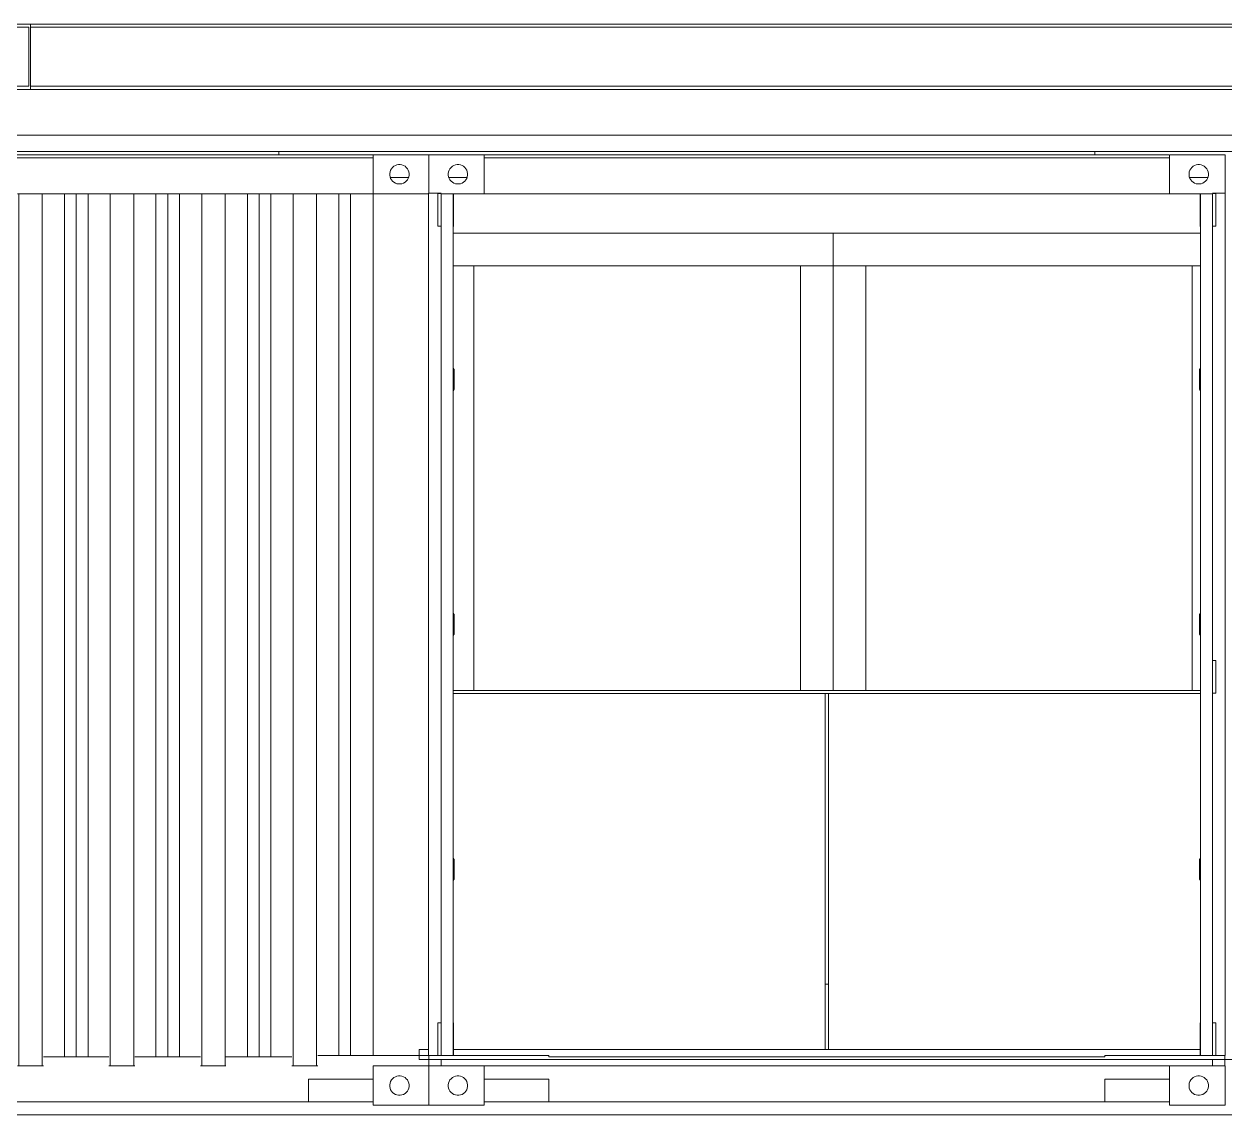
# Model space of a CAD drawing. Header units: metres. Extents: x -3 to 469, y -13 to 19.
# Drawn here: x 261.408 to 265.085, y -0.18 to 3.16 of the extents above; entities that cross this region are included whole.
import ezdxf

# ---------------------------------------------------------------- set-up
doc = ezdxf.new("R2010")
doc.units = ezdxf.units.M
doc.layers.add('0-1', color=7, linetype='Continuous', lineweight=5)
for name, color, linetype, lineweight, true_color in [('A-FLOR-2', 7, 'Continuous', 9, 0xaaaaaa), ('A-GENM-1', 7, 'Continuous', 9, 0xaaaaaa), ('A-WALL-1', 7, 'Continuous', 9, 0xaaaaaa), ('Guarda-corpos-3', 7, 'Continuous', 9, 0xaaaaaa), ('S-STRS-1', 7, 'Continuous', 9, 0xaaaaaa)]:
    doc.layers.add(name, color=color, linetype=linetype, lineweight=lineweight, true_color=true_color)

# ---------------------------------------------------------------- blocks, each defined once
blk = doc.blocks.new('Viga-007 15243 - Viga-007 15243-295392-FACHADA 03')
at = {"layer": 'A-GENM-1'}
for p, q in [((-24.8613, -0.14), (-25.0593, -0.14)), ((-24.3233, -0.14), (-24.5213, -0.14)), ((-22.4255, -0.14), (-22.6214, -0.14)), ((-8.6356, -0.18), (-33.3303, -0.18))]:
    blk.add_line(p, q, dxfattribs=at)
blk = doc.blocks.new('PL 15476 - PL 15476-295828-FACHADA 03')
at = {"layer": 'A-GENM-1'}
for p, q in [((-22.2724, 2.642), (-22.2913, 2.642)), ((-22.2533, 2.642), (-22.2724, 2.642)), ((-22.2533, 0.002), (-22.2533, 2.642)), ((-22.2814, 0.002), (-22.2724, 0.002)), ((-22.2724, 0.002), (-22.2533, 0.002))]:
    blk.add_line(p, q, dxfattribs=at)
blk = doc.blocks.new('PL 15603 - PL 15603-295978-FACHADA 03')
at = {"layer": 'A-GENM-1'}
for p, q in [((-24.6914, 2.642), (-24.6914, 0.002)), ((-24.6723, 2.642), (-24.6914, 2.642)), ((-24.6534, 2.642), (-24.6723, 2.642)), ((-24.6914, 0.002), (-24.6723, 0.002)), ((-24.6723, 0.002), (-24.6633, 0.002))]:
    blk.add_line(p, q, dxfattribs=at)
blk = doc.blocks.new('Viga-002 15614 - Viga-002 15614-296016-FACHADA 03')
at = {"layer": 'A-GENM-1'}
for p, q in [((-24.6534, 2.641), (-24.6634, 2.641)), ((-24.6634, 2.641), (-24.6634, 2.541)), ((-24.6634, 2.541), (-24.6534, 2.541))]:
    blk.add_line(p, q, dxfattribs=at)
blk = doc.blocks.new('AL 23027 - AL 23027-299490-FACHADA 03')
at = {"layer": 'A-WALL-1'}
blk.add_line((-24.6163, 2.52), (-22.3284, 2.52), dxfattribs=at)
blk = doc.blocks.new('_23206 -  23206-299690-FACHADA 03')
at = {"layer": 'A-GENM-1'}
for p, q in [((-23.4534, 2.52), (-24.6163, 2.52)), ((-24.6163, 2.52), (-23.4534, 2.52)), ((-23.4534, 2.52), (-23.4534, 2.42)), ((-23.4534, 2.42), (-23.4534, 2.52)), ((-24.5534, 2.42), (-24.6163, 2.42)), ((-24.6163, 2.42), (-24.5534, 2.42)), ((-24.6163, 2.42), (-24.5534, 2.42)), ((-24.5534, 2.42), (-24.6163, 2.42)), ((-24.5534, 1.12), (-24.5534, 2.42)), ((-24.5534, 2.42), (-24.5534, 1.12)), ((-24.5534, 2.42), (-23.5534, 2.42)), ((-23.5534, 2.42), (-24.5534, 2.42)), ((-23.4534, 2.42), (-23.5534, 2.42)), ((-23.5534, 2.42), (-23.5534, 1.12)), ((-23.5534, 1.12), (-23.5534, 2.42)), ((-23.5534, 2.42), (-23.4534, 2.42)), ((-23.5534, 2.42), (-23.4534, 2.42)), ((-23.4534, 2.42), (-23.5534, 2.42)), ((-23.4534, 1.12), (-23.4534, 2.42)), ((-23.4534, 2.42), (-23.4534, 1.12)), ((-23.3534, 2.42), (-23.4534, 2.42)), ((-23.4534, 2.42), (-23.3534, 2.42)), ((-23.3534, 2.42), (-23.4534, 2.42)), ((-23.4534, 2.42), (-23.3534, 2.42)), ((-23.3534, 2.42), (-23.3534, 1.12)), ((-23.3534, 1.12), (-23.3534, 2.42)), ((-23.3534, 2.42), (-22.3534, 2.42)), ((-22.3534, 2.42), (-23.3534, 2.42)), ((-22.3534, 2.42), (-22.3284, 2.42)), ((-22.3284, 2.42), (-22.3534, 2.42)), ((-22.3534, 2.42), (-22.3534, 1.12)), ((-22.3534, 1.12), (-22.3534, 2.42)), ((-22.3534, 2.42), (-22.3284, 2.42)), ((-22.3284, 2.42), (-22.3534, 2.42)), ((-23.4674, 0.22), (-23.4774, 0.22)), ((-23.4774, 0.22), (-23.4674, 0.22)), ((-23.4674, 0.22), (-23.4774, 0.22)), ((-23.4774, 0.22), (-23.4674, 0.22))]:
    blk.add_line(p, q, dxfattribs=at)
blk = doc.blocks.new('_23206 -  23206-299694-FACHADA 03')
blk.add_blockref('_23206 -  23206-299690-FACHADA 03', (0, 0))
blk = doc.blocks.new('CONTAINER 23860 - CONTAINER-300191-FACHADA 03')
at = {"layer": 'S-STRS-1'}
for p, q in [((-22.4233, -0.15), (-22.4233, -0.03)), ((-22.4233, -0.03), (-22.4233, -0.15)), ((-22.2533, -0.03), (-22.4233, -0.03)), ((-22.4233, -0.03), (-22.2533, -0.03)), ((-22.2533, -0.15), (-22.2533, -0.03)), ((-22.2533, -0.03), (-22.2533, -0.15)), ((-22.3608, -0.0774), (-22.3582, -0.0729)), ((-22.3582, -0.0729), (-22.3608, -0.0774)), ((-22.3582, -0.0729), (-22.3549, -0.0689)), ((-22.3549, -0.0689), (-22.3582, -0.0729)), ((-22.3549, -0.0689), (-22.3509, -0.0656)), ((-22.3509, -0.0656), (-22.3549, -0.0689)), ((-22.3509, -0.0656), (-22.3464, -0.063)), ((-22.3464, -0.063), (-22.3509, -0.0656)), ((-22.3464, -0.063), (-22.3415, -0.0612)), ((-22.3415, -0.0612), (-22.3464, -0.063)), ((-22.3415, -0.0612), (-22.3364, -0.0603)), ((-22.3364, -0.0603), (-22.3415, -0.0612)), ((-22.3364, -0.0603), (-22.3312, -0.0603)), ((-22.3312, -0.0603), (-22.3364, -0.0603)), ((-22.3312, -0.0603), (-22.3261, -0.0612)), ((-22.3261, -0.0612), (-22.3312, -0.0603)), ((-22.3261, -0.0612), (-22.3212, -0.063)), ((-22.3212, -0.063), (-22.3261, -0.0612)), ((-22.3212, -0.063), (-22.3167, -0.0656)), ((-22.3167, -0.0656), (-22.3212, -0.063)), ((-22.3167, -0.0656), (-22.3128, -0.0689)), ((-22.3128, -0.0689), (-22.3167, -0.0656)), ((-22.3128, -0.0689), (-22.3094, -0.0729)), ((-22.3094, -0.0729), (-22.3128, -0.0689)), ((-22.3094, -0.0729), (-22.3068, -0.0774)), ((-22.3094, -0.0729), (-22.3068, -0.0774)), ((-22.3635, -0.0874), (-22.3626, -0.0823)), ((-22.3626, -0.0823), (-22.3635, -0.0874)), ((-22.3635, -0.09), (-22.3635, -0.0874)), ((-22.3635, -0.0874), (-22.3635, -0.09)), ((-22.3635, -0.09), (-22.3635, -0.0926)), ((-22.3635, -0.0926), (-22.3635, -0.09)), ((-22.3626, -0.0977), (-22.3635, -0.0926)), ((-22.3626, -0.0977), (-22.3635, -0.0926)), ((-22.3626, -0.0823), (-22.3608, -0.0774)), ((-22.3608, -0.0774), (-22.3626, -0.0823)), ((-22.3626, -0.0977), (-22.3608, -0.1026)), ((-22.3608, -0.1026), (-22.3626, -0.0977)), ((-22.3582, -0.1071), (-22.3608, -0.1026)), ((-22.3608, -0.1026), (-22.3582, -0.1071)), ((-22.3549, -0.1111), (-22.3582, -0.1071)), ((-22.3582, -0.1071), (-22.3549, -0.1111)), ((-22.3094, -0.1071), (-22.3128, -0.1111)), ((-22.3128, -0.1111), (-22.3094, -0.1071)), ((-22.3068, -0.1026), (-22.3094, -0.1071)), ((-22.3094, -0.1071), (-22.3068, -0.1026)), ((-22.3068, -0.0774), (-22.3051, -0.0823)), ((-22.3051, -0.0823), (-22.3068, -0.0774)), ((-22.3051, -0.0977), (-22.3068, -0.1026)), ((-22.3068, -0.1026), (-22.3051, -0.0977)), ((-22.3051, -0.0823), (-22.3042, -0.0874)), ((-22.3042, -0.0874), (-22.3051, -0.0823)), ((-22.3042, -0.0926), (-22.3051, -0.0977)), ((-22.3051, -0.0977), (-22.3042, -0.0926)), ((-22.3042, -0.0874), (-22.3042, -0.09)), ((-22.3042, -0.09), (-22.3042, -0.0874)), ((-22.3042, -0.09), (-22.3042, -0.0926)), ((-22.3042, -0.0926), (-22.3042, -0.09)), ((-22.3509, -0.1144), (-22.3549, -0.1111)), ((-22.3549, -0.1111), (-22.3509, -0.1144)), ((-22.3464, -0.117), (-22.3509, -0.1144)), ((-22.3509, -0.1144), (-22.3464, -0.117)), ((-22.3415, -0.1188), (-22.3464, -0.117)), ((-22.3464, -0.117), (-22.3415, -0.1188)), ((-22.3364, -0.1197), (-22.3415, -0.1188)), ((-22.3415, -0.1188), (-22.3364, -0.1197)), ((-22.3312, -0.1197), (-22.3364, -0.1197)), ((-22.3364, -0.1197), (-22.3312, -0.1197)), ((-22.3261, -0.1188), (-22.3312, -0.1197)), ((-22.3312, -0.1197), (-22.3261, -0.1188)), ((-22.3212, -0.117), (-22.3261, -0.1188)), ((-22.3261, -0.1188), (-22.3212, -0.117)), ((-22.3167, -0.1144), (-22.3212, -0.117)), ((-22.3212, -0.117), (-22.3167, -0.1144)), ((-22.3128, -0.1111), (-22.3167, -0.1144)), ((-22.3167, -0.1144), (-22.3128, -0.1111)), ((-22.4233, -0.15), (-22.2533, -0.15)), ((-22.2533, -0.15), (-22.4233, -0.15))]:
    blk.add_line(p, q, dxfattribs=at)
blk = doc.blocks.new('CONTAINER 23860 - CONTAINER 23860-300195-FACHADA 03')
blk.add_blockref('CONTAINER 23860 - CONTAINER-300191-FACHADA 03', (0, 0))
blk = doc.blocks.new('Viga-002 23967 - Viga-002 23967-300371-FACHADA 03')
at = {"layer": 'A-GENM-1'}
for p, q in [((-22.2814, 1.2115), (-22.2914, 1.2115)), ((-22.2914, 1.2115), (-22.2914, 1.1115)), ((-22.2814, 1.1115), (-22.2814, 1.2115)), ((-22.2914, 1.1115), (-22.2814, 1.1115))]:
    blk.add_line(p, q, dxfattribs=at)
blk = doc.blocks.new('CONTAINER 23983 - CONTAINER-300423-FACHADA 03')
at = {"layer": 'S-STRS-1'}
for p, q in [((-24.6913, -0.15), (-24.6913, -0.03)), ((-24.6913, -0.03), (-24.6913, -0.15)), ((-24.5213, -0.03), (-24.6913, -0.03)), ((-24.6913, -0.03), (-24.5213, -0.03)), ((-24.5213, -0.15), (-24.5213, -0.03)), ((-24.5213, -0.03), (-24.5213, -0.15)), ((-24.6288, -0.0774), (-24.6262, -0.0729)), ((-24.6262, -0.0729), (-24.6288, -0.0774)), ((-24.6262, -0.0729), (-24.6229, -0.0689)), ((-24.6229, -0.0689), (-24.6262, -0.0729)), ((-24.6229, -0.0689), (-24.6189, -0.0656)), ((-24.6189, -0.0656), (-24.6229, -0.0689)), ((-24.6189, -0.0656), (-24.6144, -0.063)), ((-24.6144, -0.063), (-24.6189, -0.0656)), ((-24.6144, -0.063), (-24.6095, -0.0612)), ((-24.6095, -0.0612), (-24.6144, -0.063)), ((-24.6095, -0.0612), (-24.6044, -0.0603)), ((-24.6044, -0.0603), (-24.6095, -0.0612)), ((-24.6044, -0.0603), (-24.5992, -0.0603)), ((-24.5992, -0.0603), (-24.6044, -0.0603)), ((-24.5992, -0.0603), (-24.5941, -0.0612)), ((-24.5941, -0.0612), (-24.5992, -0.0603)), ((-24.5941, -0.0612), (-24.5892, -0.063)), ((-24.5892, -0.063), (-24.5941, -0.0612)), ((-24.5892, -0.063), (-24.5847, -0.0656)), ((-24.5847, -0.0656), (-24.5892, -0.063)), ((-24.5847, -0.0656), (-24.5808, -0.0689)), ((-24.5808, -0.0689), (-24.5847, -0.0656)), ((-24.5808, -0.0689), (-24.5774, -0.0729)), ((-24.5774, -0.0729), (-24.5808, -0.0689)), ((-24.5774, -0.0729), (-24.5748, -0.0774)), ((-24.5774, -0.0729), (-24.5748, -0.0774)), ((-24.6315, -0.0874), (-24.6306, -0.0823)), ((-24.6306, -0.0823), (-24.6315, -0.0874)), ((-24.6315, -0.09), (-24.6315, -0.0874)), ((-24.6315, -0.0874), (-24.6315, -0.09)), ((-24.6315, -0.09), (-24.6315, -0.0926)), ((-24.6315, -0.0926), (-24.6315, -0.09)), ((-24.6306, -0.0977), (-24.6315, -0.0926)), ((-24.6306, -0.0977), (-24.6315, -0.0926)), ((-24.6306, -0.0823), (-24.6288, -0.0774)), ((-24.6288, -0.0774), (-24.6306, -0.0823)), ((-24.6306, -0.0977), (-24.6288, -0.1026)), ((-24.6288, -0.1026), (-24.6306, -0.0977)), ((-24.6262, -0.1071), (-24.6288, -0.1026)), ((-24.6288, -0.1026), (-24.6262, -0.1071)), ((-24.6229, -0.1111), (-24.6262, -0.1071)), ((-24.6262, -0.1071), (-24.6229, -0.1111)), ((-24.5774, -0.1071), (-24.5808, -0.1111)), ((-24.5808, -0.1111), (-24.5774, -0.1071)), ((-24.5748, -0.1026), (-24.5774, -0.1071)), ((-24.5774, -0.1071), (-24.5748, -0.1026)), ((-24.5748, -0.0774), (-24.5731, -0.0823)), ((-24.5731, -0.0823), (-24.5748, -0.0774)), ((-24.5731, -0.0977), (-24.5748, -0.1026)), ((-24.5748, -0.1026), (-24.5731, -0.0977)), ((-24.5731, -0.0823), (-24.5722, -0.0874)), ((-24.5722, -0.0874), (-24.5731, -0.0823)), ((-24.5722, -0.0926), (-24.5731, -0.0977)), ((-24.5731, -0.0977), (-24.5722, -0.0926)), ((-24.5722, -0.0874), (-24.5722, -0.09)), ((-24.5722, -0.09), (-24.5722, -0.0874)), ((-24.5722, -0.09), (-24.5722, -0.0926)), ((-24.5722, -0.0926), (-24.5722, -0.09)), ((-24.6189, -0.1144), (-24.6229, -0.1111)), ((-24.6229, -0.1111), (-24.6189, -0.1144)), ((-24.6144, -0.117), (-24.6189, -0.1144)), ((-24.6189, -0.1144), (-24.6144, -0.117)), ((-24.6095, -0.1188), (-24.6144, -0.117)), ((-24.6144, -0.117), (-24.6095, -0.1188)), ((-24.6044, -0.1197), (-24.6095, -0.1188)), ((-24.6095, -0.1188), (-24.6044, -0.1197)), ((-24.5992, -0.1197), (-24.6044, -0.1197)), ((-24.6044, -0.1197), (-24.5992, -0.1197)), ((-24.5941, -0.1188), (-24.5992, -0.1197)), ((-24.5992, -0.1197), (-24.5941, -0.1188)), ((-24.5892, -0.117), (-24.5941, -0.1188)), ((-24.5941, -0.1188), (-24.5892, -0.117)), ((-24.5847, -0.1144), (-24.5892, -0.117)), ((-24.5892, -0.117), (-24.5847, -0.1144)), ((-24.5808, -0.1111), (-24.5847, -0.1144)), ((-24.5847, -0.1144), (-24.5808, -0.1111)), ((-24.6913, -0.15), (-24.5213, -0.15)), ((-24.5213, -0.15), (-24.6913, -0.15))]:
    blk.add_line(p, q, dxfattribs=at)
blk = doc.blocks.new('CONTAINER 23983 - CONTAINER 23983-300427-FACHADA 03')
blk.add_blockref('CONTAINER 23983 - CONTAINER-300423-FACHADA 03', (0, 0))
blk = doc.blocks.new('Viga-002 25393 - Viga-002 25393-303413-FACHADA 03')
at = {"layer": 'A-GENM-1'}
for p, q in [((-22.2813, 2.641), (-22.2913, 2.641)), ((-22.2813, 2.541), (-22.2813, 2.641)), ((-22.2913, 2.541), (-22.2813, 2.541))]:
    blk.add_line(p, q, dxfattribs=at)
blk = doc.blocks.new('Viga-002 25917 - Viga-002 25917-304031-FACHADA 03')
at = {"layer": 'A-GENM-1'}
for p, q in [((-24.6534, 0.102), (-24.6634, 0.102)), ((-24.6634, 0.102), (-24.6634, 0.002)), ((-24.6634, 0.002), (-24.6534, 0.002))]:
    blk.add_line(p, q, dxfattribs=at)
blk = doc.blocks.new('Viga-007 27697 - Viga-007 27697-306217-FACHADA 03')
at = {"layer": 'A-GENM-1'}
for p, q in [((-24.6133, 2.102), (-24.6163, 2.1065)), ((-24.6133, 2.042), (-24.6133, 2.102)), ((-24.6163, 2.0375), (-24.6133, 2.042)), ((-24.6133, 1.352), (-24.6163, 1.3565)), ((-24.6133, 1.292), (-24.6133, 1.352)), ((-24.6163, 1.2875), (-24.6133, 1.292)), ((-24.6133, 0.602), (-24.6163, 0.6065)), ((-24.6133, 0.542), (-24.6133, 0.602)), ((-24.6163, 0.5375), (-24.6133, 0.542))]:
    blk.add_line(p, q, dxfattribs=at)
blk = doc.blocks.new('Viga-007 28494 - Viga-007 28494-306633-FACHADA 03')
at = {"layer": 'A-GENM-1'}
for p, q in [((-22.3284, 2.1065), (-22.3314, 2.102)), ((-22.3314, 2.102), (-22.3314, 2.042)), ((-22.3314, 2.042), (-22.3284, 2.0375)), ((-22.3284, 1.3565), (-22.3314, 1.352)), ((-22.3314, 1.352), (-22.3314, 1.292)), ((-22.3314, 1.292), (-22.3284, 1.2875)), ((-22.3284, 0.6065), (-22.3314, 0.602)), ((-22.3314, 0.602), (-22.3314, 0.542)), ((-22.3314, 0.542), (-22.3284, 0.5375))]:
    blk.add_line(p, q, dxfattribs=at)
blk = doc.blocks.new('Viga-002 28506 - Viga-002 28506-306671-FACHADA 03')
at = {"layer": 'A-GENM-1'}
for p, q in [((-22.2813, 0.102), (-22.2913, 0.102)), ((-22.2813, 0.002), (-22.2813, 0.102)), ((-22.2913, 0.002), (-22.2813, 0.002))]:
    blk.add_line(p, q, dxfattribs=at)
blk = doc.blocks.new('CONTAINER 29028 - CONTAINER-307693-FACHADA 03')
at = {"layer": 'S-STRS-1'}
for p, q in [((-24.8613, -0.03), (-24.6913, -0.03)), ((-24.6913, -0.03), (-24.8613, -0.03)), ((-24.8613, -0.03), (-24.8613, -0.15)), ((-24.8613, -0.15), (-24.8613, -0.03)), ((-24.6913, -0.03), (-24.6913, -0.15)), ((-24.6913, -0.15), (-24.6913, -0.03)), ((-24.8078, -0.0774), (-24.8052, -0.0729)), ((-24.8052, -0.0729), (-24.8078, -0.0774)), ((-24.8052, -0.0729), (-24.8019, -0.0689)), ((-24.8019, -0.0689), (-24.8052, -0.0729)), ((-24.8019, -0.0689), (-24.7979, -0.0656)), ((-24.8019, -0.0689), (-24.7979, -0.0656)), ((-24.7979, -0.0656), (-24.7934, -0.063)), ((-24.7934, -0.063), (-24.7979, -0.0656)), ((-24.7934, -0.063), (-24.7885, -0.0612)), ((-24.7885, -0.0612), (-24.7934, -0.063)), ((-24.7885, -0.0612), (-24.7834, -0.0603)), ((-24.7834, -0.0603), (-24.7885, -0.0612)), ((-24.7834, -0.0603), (-24.7782, -0.0603)), ((-24.7782, -0.0603), (-24.7834, -0.0603)), ((-24.7782, -0.0603), (-24.7731, -0.0612)), ((-24.7731, -0.0612), (-24.7782, -0.0603)), ((-24.7731, -0.0612), (-24.7682, -0.063)), ((-24.7682, -0.063), (-24.7731, -0.0612)), ((-24.7682, -0.063), (-24.7637, -0.0656)), ((-24.7637, -0.0656), (-24.7682, -0.063)), ((-24.7637, -0.0656), (-24.7598, -0.0689)), ((-24.7598, -0.0689), (-24.7637, -0.0656)), ((-24.7598, -0.0689), (-24.7564, -0.0729)), ((-24.7564, -0.0729), (-24.7598, -0.0689)), ((-24.7564, -0.0729), (-24.7538, -0.0774)), ((-24.7538, -0.0774), (-24.7564, -0.0729)), ((-24.8105, -0.0874), (-24.8096, -0.0823)), ((-24.8096, -0.0823), (-24.8105, -0.0874)), ((-24.8105, -0.09), (-24.8105, -0.0874)), ((-24.8105, -0.0874), (-24.8105, -0.09)), ((-24.8105, -0.0926), (-24.8105, -0.09)), ((-24.8105, -0.09), (-24.8105, -0.0926)), ((-24.8096, -0.0977), (-24.8105, -0.0926)), ((-24.8105, -0.0926), (-24.8096, -0.0977)), ((-24.8096, -0.0823), (-24.8078, -0.0774)), ((-24.8078, -0.0774), (-24.8096, -0.0823)), ((-24.8078, -0.1026), (-24.8096, -0.0977)), ((-24.8078, -0.1026), (-24.8096, -0.0977)), ((-24.8052, -0.1071), (-24.8078, -0.1026)), ((-24.8052, -0.1071), (-24.8078, -0.1026)), ((-24.8019, -0.1111), (-24.8052, -0.1071)), ((-24.8019, -0.1111), (-24.8052, -0.1071)), ((-24.7564, -0.1071), (-24.7598, -0.1111)), ((-24.7598, -0.1111), (-24.7564, -0.1071)), ((-24.7538, -0.1026), (-24.7564, -0.1071)), ((-24.7564, -0.1071), (-24.7538, -0.1026)), ((-24.7538, -0.0774), (-24.7521, -0.0823)), ((-24.7521, -0.0823), (-24.7538, -0.0774)), ((-24.7521, -0.0977), (-24.7538, -0.1026)), ((-24.7538, -0.1026), (-24.7521, -0.0977)), ((-24.7521, -0.0823), (-24.7512, -0.0874)), ((-24.7512, -0.0874), (-24.7521, -0.0823)), ((-24.7512, -0.0926), (-24.7521, -0.0977)), ((-24.7521, -0.0977), (-24.7512, -0.0926)), ((-24.7512, -0.0874), (-24.7512, -0.09)), ((-24.7512, -0.09), (-24.7512, -0.0874)), ((-24.7512, -0.09), (-24.7512, -0.0926)), ((-24.7512, -0.0926), (-24.7512, -0.09)), ((-24.7979, -0.1144), (-24.8019, -0.1111)), ((-24.7979, -0.1144), (-24.8019, -0.1111)), ((-24.7934, -0.117), (-24.7979, -0.1144)), ((-24.7934, -0.117), (-24.7979, -0.1144)), ((-24.7885, -0.1188), (-24.7934, -0.117)), ((-24.7885, -0.1188), (-24.7934, -0.117)), ((-24.7834, -0.1197), (-24.7885, -0.1188)), ((-24.7834, -0.1197), (-24.7885, -0.1188)), ((-24.7782, -0.1197), (-24.7834, -0.1197)), ((-24.7834, -0.1197), (-24.7782, -0.1197)), ((-24.7731, -0.1188), (-24.7782, -0.1197)), ((-24.7782, -0.1197), (-24.7731, -0.1188)), ((-24.7682, -0.117), (-24.7731, -0.1188)), ((-24.7731, -0.1188), (-24.7682, -0.117)), ((-24.7637, -0.1144), (-24.7682, -0.117)), ((-24.7682, -0.117), (-24.7637, -0.1144)), ((-24.7598, -0.1111), (-24.7637, -0.1144)), ((-24.7637, -0.1144), (-24.7598, -0.1111)), ((-24.8613, -0.15), (-24.6913, -0.15)), ((-24.6913, -0.15), (-24.8613, -0.15))]:
    blk.add_line(p, q, dxfattribs=at)
blk = doc.blocks.new('CONTAINER 29028 - CONTAINER 29028-307697-FACHADA 03')
blk.add_blockref('CONTAINER 29028 - CONTAINER-307693-FACHADA 03', (0, 0))
blk = doc.blocks.new('Guarda-Corpo - 004 215416 - Guarda-Corpo - 004 215416-312517-FACHADA 03')
at = {"layer": 'Guarda-corpos-3'}
for p, q in [((-24.6163, 1.12), (-22.3284, 1.12)), ((-24.6163, 1.11), (-23.4774, 1.11)), ((-22.3284, 1.11), (-24.6163, 1.11)), ((-23.4774, 0.02), (-23.4774, 1.11)), ((-23.4674, 1.11), (-22.3284, 1.11)), ((-23.4674, 0.02), (-23.4674, 1.11))]:
    blk.add_line(p, q, dxfattribs=at)
blk = doc.blocks.new('PL 215524 - PL 215524-312907-FACHADA 03')
at = {"layer": 'A-GENM-1'}
for p, q in [((-26.8903, 0.0022), (-26.8903, 2.64)), ((-26.8903, 2.64), (-26.8903, 0.0022)), ((-26.8543, 0.0023), (-26.8543, 2.64)), ((-26.7901, 2.64), (-26.7863, 2.64)), ((-26.7863, 2.64), (-26.7143, 2.64)), ((-26.7863, -0.03), (-26.7863, 2.64)), ((-26.7143, 2.64), (-26.7105, 2.64)), ((-26.7143, -0.03), (-26.7143, 2.64)), ((-26.6463, -0.0015), (-26.6463, 2.64)), ((-26.6103, -0.0015), (-26.6103, 2.64)), ((-26.6103, -0.0015), (-26.6103, 2.64)), ((-26.5743, 2.64), (-26.5743, -0.0015)), ((-26.5101, 2.64), (-26.5063, 2.64)), ((-26.5063, 2.64), (-26.4343, 2.64)), ((-26.5063, -0.03), (-26.5063, 2.64)), ((-26.4343, 2.64), (-26.4305, 2.64)), ((-26.4343, -0.03), (-26.4343, 2.64)), ((-26.3663, -0.0015), (-26.3663, 2.64)), ((-26.3303, -0.0015), (-26.3303, 2.64)), ((-26.3303, -0.0015), (-26.3303, 2.64)), ((-26.2943, 2.64), (-26.2943, -0.0015)), ((-26.2301, 2.64), (-26.2263, 2.64)), ((-26.2263, 2.64), (-26.1543, 2.64)), ((-26.2263, -0.03), (-26.2263, 2.64)), ((-26.1543, 2.64), (-26.1505, 2.64)), ((-26.1543, -0.03), (-26.1543, 2.64)), ((-26.0863, -0.0015), (-26.0863, 2.64)), ((-26.0503, -0.0015), (-26.0503, 2.64)), ((-26.0503, -0.0015), (-26.0503, 2.64)), ((-26.0143, 2.64), (-26.0143, -0.0015)), ((-25.9501, 2.64), (-25.9463, 2.64)), ((-25.9463, 2.64), (-25.8743, 2.64)), ((-25.9463, -0.03), (-25.9463, 2.64)), ((-25.8743, 2.64), (-25.8705, 2.64)), ((-25.8743, -0.03), (-25.8743, 2.64)), ((-25.8063, -0.0015), (-25.8063, 2.64)), ((-25.7703, -0.0015), (-25.7703, 2.64)), ((-25.7703, -0.0015), (-25.7703, 2.64)), ((-25.7343, 2.64), (-25.7343, -0.0015)), ((-25.6701, 2.64), (-25.6663, 2.64)), ((-25.6663, 2.64), (-25.5943, 2.64)), ((-25.6663, -0.03), (-25.6663, 2.64)), ((-25.5943, 2.64), (-25.5905, 2.64)), ((-25.5943, -0.03), (-25.5943, 2.64)), ((-25.5263, -0.0015), (-25.5263, 2.64)), ((-25.4903, -0.0015), (-25.4903, 2.64)), ((-25.4903, -0.0015), (-25.4903, 2.64)), ((-25.4543, 2.64), (-25.4543, -0.0015)), ((-25.3901, 2.64), (-25.3863, 2.64)), ((-25.3863, 2.64), (-25.3143, 2.64)), ((-25.3863, -0.03), (-25.3863, 2.64)), ((-25.3143, 2.64), (-25.3128, 2.64)), ((-25.3143, -0.03), (-25.3143, 2.64)), ((-25.2463, -0.0015), (-25.2463, 2.64)), ((-25.2103, -0.0015), (-25.2103, 2.64)), ((-25.2103, -0.0015), (-25.2103, 2.64)), ((-25.1743, -0.0015), (-25.1743, 2.64)), ((-25.1101, 2.64), (-25.1063, 2.64)), ((-25.1063, 2.64), (-25.0343, 2.64)), ((-25.1063, -0.03), (-25.1063, 2.64)), ((-25.0343, 2.64), (-25.0305, 2.64)), ((-25.0343, -0.03), (-25.0343, 2.64)), ((-24.9663, 0.0023), (-24.9663, 2.64)), ((-24.9303, 2.64), (-24.9303, 0.0022)), ((-24.9303, 0.0022), (-24.9303, 2.64)), ((-26.7863, -0.03), (-26.7901, -0.03)), ((-26.7143, -0.03), (-26.7863, -0.03)), ((-26.7105, -0.03), (-26.7143, -0.03)), ((-26.5063, -0.03), (-26.5101, -0.03)), ((-26.4343, -0.03), (-26.5063, -0.03)), ((-26.4305, -0.03), (-26.4343, -0.03)), ((-26.2263, -0.03), (-26.2301, -0.03)), ((-26.1543, -0.03), (-26.2263, -0.03)), ((-26.1505, -0.03), (-26.1543, -0.03)), ((-25.9463, -0.03), (-25.9501, -0.03)), ((-25.8743, -0.03), (-25.9463, -0.03)), ((-25.8705, -0.03), (-25.8743, -0.03)), ((-25.6663, -0.03), (-25.6701, -0.03)), ((-25.5943, -0.03), (-25.6663, -0.03)), ((-25.5905, -0.03), (-25.5943, -0.03)), ((-25.3863, -0.03), (-25.3901, -0.03)), ((-25.3143, -0.03), (-25.3863, -0.03)), ((-25.3128, -0.03), (-25.3143, -0.03)), ((-25.1063, -0.03), (-25.1101, -0.03)), ((-25.0343, -0.03), (-25.1063, -0.03)), ((-25.0305, -0.03), (-25.0343, -0.03))]:
    blk.add_line(p, q, dxfattribs=at)
blk = doc.blocks.new('Viga-003 30765 - Viga-003 30765-317129-FACHADA 03')
at = {"layer": 'A-GENM-1'}
blk.add_line((-22.4255, 2.76), (-24.5213, 2.76), dxfattribs=at)
blk = doc.blocks.new('Viga-009 31064 - Viga-009 31064-318084-FACHADA 03')
at = {"layer": 'A-GENM-1'}
for p, q in [((-25.9103, 3.15), (-25.9103, 3.16)), ((-25.9103, 3.16), (-11.2824, 3.16)), ((-25.9103, 2.97), (-25.9103, 3.15)), ((-25.9103, 3.15), (-11.2824, 3.15)), ((-25.9103, 2.96), (-25.9103, 2.97)), ((-25.9103, 2.97), (-11.2824, 2.97)), ((-25.9103, 2.96), (-11.2824, 2.96))]:
    blk.add_line(p, q, dxfattribs=at)
blk = doc.blocks.new('CONTAINER 31243 - CONTAINER-318530-FACHADA 03')
at = {"layer": 'S-STRS-1'}
for p, q in [((-24.6913, 2.642), (-24.6913, 2.76)), ((-24.6913, 2.76), (-24.6913, 2.642)), ((-24.5213, 2.76), (-24.6913, 2.76)), ((-24.6913, 2.76), (-24.5213, 2.76)), ((-24.5213, 2.64), (-24.5213, 2.76)), ((-24.5213, 2.76), (-24.5213, 2.64)), ((-24.6262, 2.7171), (-24.6229, 2.7211)), ((-24.6229, 2.7211), (-24.6262, 2.7171)), ((-24.6229, 2.7211), (-24.6189, 2.7244)), ((-24.6189, 2.7244), (-24.6229, 2.7211)), ((-24.6189, 2.7244), (-24.6144, 2.727)), ((-24.6144, 2.727), (-24.6189, 2.7244)), ((-24.6144, 2.727), (-24.6095, 2.7288)), ((-24.6095, 2.7288), (-24.6144, 2.727)), ((-24.6095, 2.7288), (-24.6044, 2.7297)), ((-24.6044, 2.7297), (-24.6095, 2.7288)), ((-24.6044, 2.7297), (-24.5992, 2.7297)), ((-24.5992, 2.7297), (-24.6044, 2.7297)), ((-24.5992, 2.7297), (-24.5941, 2.7288)), ((-24.5941, 2.7288), (-24.5992, 2.7297)), ((-24.5941, 2.7288), (-24.5892, 2.727)), ((-24.5892, 2.727), (-24.5941, 2.7288)), ((-24.5892, 2.727), (-24.5847, 2.7244)), ((-24.5847, 2.7244), (-24.5892, 2.727)), ((-24.5847, 2.7244), (-24.5807, 2.7211)), ((-24.5807, 2.7211), (-24.5847, 2.7244)), ((-24.5807, 2.7211), (-24.5774, 2.7171)), ((-24.5774, 2.7171), (-24.5807, 2.7211)), ((-24.6315, 2.7026), (-24.6306, 2.7077)), ((-24.6306, 2.7077), (-24.6315, 2.7026)), ((-24.6315, 2.7), (-24.6315, 2.7026)), ((-24.6315, 2.7026), (-24.6315, 2.7)), ((-24.6315, 2.7), (-24.6315, 2.6974)), ((-24.6315, 2.6974), (-24.6315, 2.7)), ((-24.6306, 2.6923), (-24.6315, 2.6974)), ((-24.6306, 2.6923), (-24.6315, 2.6974)), ((-24.6306, 2.7077), (-24.6288, 2.7126)), ((-24.6288, 2.7126), (-24.6306, 2.7077)), ((-24.6306, 2.6923), (-24.6288, 2.6874)), ((-24.6288, 2.6874), (-24.6306, 2.6923)), ((-24.6288, 2.7126), (-24.6262, 2.7171)), ((-24.6262, 2.7171), (-24.6288, 2.7126)), ((-24.6262, 2.6829), (-24.6288, 2.6874)), ((-24.6288, 2.6874), (-24.6262, 2.6829)), ((-24.5774, 2.7171), (-24.5748, 2.7126)), ((-24.5774, 2.7171), (-24.5748, 2.7126)), ((-24.5748, 2.6874), (-24.5774, 2.6829)), ((-24.5774, 2.6829), (-24.5748, 2.6874)), ((-24.5748, 2.7126), (-24.573, 2.7077)), ((-24.573, 2.7077), (-24.5748, 2.7126)), ((-24.573, 2.6923), (-24.5748, 2.6874)), ((-24.5748, 2.6874), (-24.573, 2.6923)), ((-24.573, 2.7077), (-24.5721, 2.7026)), ((-24.5721, 2.7026), (-24.573, 2.7077)), ((-24.5721, 2.6974), (-24.573, 2.6923)), ((-24.573, 2.6923), (-24.5721, 2.6974)), ((-24.5721, 2.7026), (-24.5721, 2.7)), ((-24.5721, 2.7), (-24.5721, 2.7026)), ((-24.5721, 2.7), (-24.5721, 2.6974)), ((-24.5721, 2.6974), (-24.5721, 2.7)), ((-24.6229, 2.6789), (-24.6262, 2.6829)), ((-24.6262, 2.6829), (-24.6229, 2.6789)), ((-24.6189, 2.6756), (-24.6229, 2.6789)), ((-24.6229, 2.6789), (-24.6189, 2.6756)), ((-24.6144, 2.673), (-24.6189, 2.6756)), ((-24.6189, 2.6756), (-24.6144, 2.673)), ((-24.6095, 2.6712), (-24.6144, 2.673)), ((-24.6144, 2.673), (-24.6095, 2.6712)), ((-24.6044, 2.6703), (-24.6095, 2.6712)), ((-24.6095, 2.6712), (-24.6044, 2.6703)), ((-24.5992, 2.6703), (-24.6044, 2.6703)), ((-24.6044, 2.6703), (-24.5992, 2.6703)), ((-24.5941, 2.6712), (-24.5992, 2.6703)), ((-24.5992, 2.6703), (-24.5941, 2.6712)), ((-24.5892, 2.673), (-24.5941, 2.6712)), ((-24.5941, 2.6712), (-24.5892, 2.673)), ((-24.5847, 2.6756), (-24.5892, 2.673)), ((-24.5892, 2.673), (-24.5847, 2.6756)), ((-24.5807, 2.6789), (-24.5847, 2.6756)), ((-24.5847, 2.6756), (-24.5807, 2.6789)), ((-24.5774, 2.6829), (-24.5807, 2.6789)), ((-24.5807, 2.6789), (-24.5774, 2.6829)), ((-24.6153, 2.64), (-24.5213, 2.64)), ((-24.5213, 2.64), (-24.6153, 2.64))]:
    blk.add_line(p, q, dxfattribs=at)
blk = doc.blocks.new('CONTAINER 31243 - CONTAINER 31243-318534-FACHADA 03')
blk.add_blockref('CONTAINER 31243 - CONTAINER-318530-FACHADA 03', (0, 0))
blk = doc.blocks.new('Viga-005 31251 - Viga-005 31251-318541-FACHADA 03')
at = {"layer": 'A-GENM-1'}
for p, q in [((-25.9103, 3.16), (-25.9703, 3.16)), ((-25.9703, 3.16), (-25.9703, 3.15)), ((-25.9703, 3.15), (-25.9153, 3.15)), ((-25.9153, 3.15), (-25.9153, 2.97)), ((-25.9153, 2.97), (-25.9703, 2.97)), ((-25.9703, 2.97), (-25.9703, 2.96)), ((-25.9703, 2.96), (-25.9103, 2.96))]:
    blk.add_line(p, q, dxfattribs=at)
blk = doc.blocks.new('CONTAINER 33207 - CONTAINER-321267-FACHADA 03')
at = {"layer": 'S-STRS-1'}
for p, q in [((-22.4233, 2.64), (-22.4233, 2.76)), ((-22.4233, 2.76), (-22.4233, 2.64)), ((-22.2533, 2.76), (-22.4233, 2.76)), ((-22.4233, 2.76), (-22.2533, 2.76)), ((-22.2533, 2.642), (-22.2533, 2.76)), ((-22.2533, 2.76), (-22.2533, 2.642)), ((-22.3582, 2.7171), (-22.3549, 2.7211)), ((-22.3549, 2.7211), (-22.3582, 2.7171)), ((-22.3549, 2.7211), (-22.3509, 2.7244)), ((-22.3509, 2.7244), (-22.3549, 2.7211)), ((-22.3509, 2.7244), (-22.3464, 2.727)), ((-22.3464, 2.727), (-22.3509, 2.7244)), ((-22.3464, 2.727), (-22.3415, 2.7288)), ((-22.3415, 2.7288), (-22.3464, 2.727)), ((-22.3415, 2.7288), (-22.3364, 2.7297)), ((-22.3364, 2.7297), (-22.3415, 2.7288)), ((-22.3364, 2.7297), (-22.3312, 2.7297)), ((-22.3312, 2.7297), (-22.3364, 2.7297)), ((-22.3312, 2.7297), (-22.3261, 2.7288)), ((-22.3261, 2.7288), (-22.3312, 2.7297)), ((-22.3261, 2.7288), (-22.3212, 2.727)), ((-22.3212, 2.727), (-22.3261, 2.7288)), ((-22.3212, 2.727), (-22.3167, 2.7244)), ((-22.3167, 2.7244), (-22.3212, 2.727)), ((-22.3167, 2.7244), (-22.3127, 2.7211)), ((-22.3127, 2.7211), (-22.3167, 2.7244)), ((-22.3127, 2.7211), (-22.3094, 2.7171)), ((-22.3094, 2.7171), (-22.3127, 2.7211)), ((-22.3635, 2.7026), (-22.3626, 2.7077)), ((-22.3626, 2.7077), (-22.3635, 2.7026)), ((-22.3635, 2.7), (-22.3635, 2.7026)), ((-22.3635, 2.7026), (-22.3635, 2.7)), ((-22.3635, 2.7), (-22.3635, 2.6974)), ((-22.3635, 2.6974), (-22.3635, 2.7)), ((-22.3626, 2.6923), (-22.3635, 2.6974)), ((-22.3626, 2.6923), (-22.3635, 2.6974)), ((-22.3626, 2.7077), (-22.3608, 2.7126)), ((-22.3608, 2.7126), (-22.3626, 2.7077)), ((-22.3626, 2.6923), (-22.3608, 2.6874)), ((-22.3608, 2.6874), (-22.3626, 2.6923)), ((-22.3608, 2.7126), (-22.3582, 2.7171)), ((-22.3582, 2.7171), (-22.3608, 2.7126)), ((-22.3582, 2.6829), (-22.3608, 2.6874)), ((-22.3608, 2.6874), (-22.3582, 2.6829)), ((-22.3094, 2.7171), (-22.3068, 2.7126)), ((-22.3094, 2.7171), (-22.3068, 2.7126)), ((-22.3068, 2.6874), (-22.3094, 2.6829)), ((-22.3094, 2.6829), (-22.3068, 2.6874)), ((-22.3068, 2.7126), (-22.305, 2.7077)), ((-22.305, 2.7077), (-22.3068, 2.7126)), ((-22.305, 2.6923), (-22.3068, 2.6874)), ((-22.3068, 2.6874), (-22.305, 2.6923)), ((-22.305, 2.7077), (-22.3041, 2.7026)), ((-22.3041, 2.7026), (-22.305, 2.7077)), ((-22.3041, 2.6974), (-22.305, 2.6923)), ((-22.305, 2.6923), (-22.3041, 2.6974)), ((-22.3041, 2.7026), (-22.3041, 2.7)), ((-22.3041, 2.7), (-22.3041, 2.7026)), ((-22.3041, 2.7), (-22.3041, 2.6974)), ((-22.3041, 2.6974), (-22.3041, 2.7)), ((-22.3549, 2.6789), (-22.3582, 2.6829)), ((-22.3582, 2.6829), (-22.3549, 2.6789)), ((-22.3509, 2.6756), (-22.3549, 2.6789)), ((-22.3549, 2.6789), (-22.3509, 2.6756)), ((-22.3464, 2.673), (-22.3509, 2.6756)), ((-22.3509, 2.6756), (-22.3464, 2.673)), ((-22.3415, 2.6712), (-22.3464, 2.673)), ((-22.3464, 2.673), (-22.3415, 2.6712)), ((-22.3364, 2.6703), (-22.3415, 2.6712)), ((-22.3415, 2.6712), (-22.3364, 2.6703)), ((-22.3312, 2.6703), (-22.3364, 2.6703)), ((-22.3364, 2.6703), (-22.3312, 2.6703)), ((-22.3261, 2.6712), (-22.3312, 2.6703)), ((-22.3312, 2.6703), (-22.3261, 2.6712)), ((-22.3212, 2.673), (-22.3261, 2.6712)), ((-22.3261, 2.6712), (-22.3212, 2.673)), ((-22.3167, 2.6756), (-22.3212, 2.673)), ((-22.3212, 2.673), (-22.3167, 2.6756)), ((-22.3127, 2.6789), (-22.3167, 2.6756)), ((-22.3167, 2.6756), (-22.3127, 2.6789)), ((-22.3094, 2.6829), (-22.3127, 2.6789)), ((-22.3127, 2.6789), (-22.3094, 2.6829)), ((-22.4233, 2.64), (-22.3294, 2.64)), ((-22.3294, 2.64), (-22.4233, 2.64))]:
    blk.add_line(p, q, dxfattribs=at)
blk = doc.blocks.new('CONTAINER 33207 - CONTAINER 33207-321271-FACHADA 03')
blk.add_blockref('CONTAINER 33207 - CONTAINER-321267-FACHADA 03', (0, 0))
blk = doc.blocks.new('CONTAINER 35271 - CONTAINER-328378-FACHADA 03')
at = {"layer": 'S-STRS-1'}
for p, q in [((-24.8613, 2.76), (-24.6913, 2.76)), ((-24.6913, 2.76), (-24.8613, 2.76)), ((-24.8613, 2.76), (-24.8613, 2.64)), ((-24.8613, 2.64), (-24.8613, 2.76)), ((-24.6913, 2.76), (-24.6913, 2.642)), ((-24.6913, 2.642), (-24.6913, 2.76)), ((-24.8052, 2.7171), (-24.8019, 2.7211)), ((-24.8019, 2.7211), (-24.8052, 2.7171)), ((-24.8019, 2.7211), (-24.7979, 2.7244)), ((-24.8019, 2.7211), (-24.7979, 2.7244)), ((-24.7979, 2.7244), (-24.7934, 2.727)), ((-24.7934, 2.727), (-24.7979, 2.7244)), ((-24.7934, 2.727), (-24.7885, 2.7288)), ((-24.7885, 2.7288), (-24.7934, 2.727)), ((-24.7885, 2.7288), (-24.7834, 2.7297)), ((-24.7834, 2.7297), (-24.7885, 2.7288)), ((-24.7834, 2.7297), (-24.7782, 2.7297)), ((-24.7782, 2.7297), (-24.7834, 2.7297)), ((-24.7782, 2.7297), (-24.7731, 2.7288)), ((-24.7731, 2.7288), (-24.7782, 2.7297)), ((-24.7731, 2.7288), (-24.7682, 2.727)), ((-24.7682, 2.727), (-24.7731, 2.7288)), ((-24.7682, 2.727), (-24.7637, 2.7244)), ((-24.7637, 2.7244), (-24.7682, 2.727)), ((-24.7637, 2.7244), (-24.7598, 2.7211)), ((-24.7598, 2.7211), (-24.7637, 2.7244)), ((-24.7598, 2.7211), (-24.7564, 2.7171)), ((-24.7564, 2.7171), (-24.7598, 2.7211)), ((-24.8105, 2.7026), (-24.8096, 2.7077)), ((-24.8096, 2.7077), (-24.8105, 2.7026)), ((-24.8105, 2.7), (-24.8105, 2.7026)), ((-24.8105, 2.7026), (-24.8105, 2.7)), ((-24.8105, 2.6974), (-24.8105, 2.7)), ((-24.8105, 2.7), (-24.8105, 2.6974)), ((-24.8096, 2.6923), (-24.8105, 2.6974)), ((-24.8105, 2.6974), (-24.8096, 2.6923)), ((-24.8096, 2.7077), (-24.8078, 2.7126)), ((-24.8078, 2.7126), (-24.8096, 2.7077)), ((-24.8078, 2.6874), (-24.8096, 2.6923)), ((-24.8078, 2.6874), (-24.8096, 2.6923)), ((-24.8078, 2.7126), (-24.8052, 2.7171)), ((-24.8052, 2.7171), (-24.8078, 2.7126)), ((-24.8052, 2.6829), (-24.8078, 2.6874)), ((-24.8052, 2.6829), (-24.8078, 2.6874)), ((-24.7564, 2.7171), (-24.7538, 2.7126)), ((-24.7538, 2.7126), (-24.7564, 2.7171)), ((-24.7538, 2.6874), (-24.7564, 2.6829)), ((-24.7564, 2.6829), (-24.7538, 2.6874)), ((-24.7538, 2.7126), (-24.7521, 2.7077)), ((-24.7521, 2.7077), (-24.7538, 2.7126)), ((-24.7521, 2.6923), (-24.7538, 2.6874)), ((-24.7538, 2.6874), (-24.7521, 2.6923)), ((-24.7521, 2.7077), (-24.7512, 2.7026)), ((-24.7512, 2.7026), (-24.7521, 2.7077)), ((-24.7512, 2.6974), (-24.7521, 2.6923)), ((-24.7521, 2.6923), (-24.7512, 2.6974)), ((-24.7512, 2.7026), (-24.7512, 2.7)), ((-24.7512, 2.7), (-24.7512, 2.7026)), ((-24.7512, 2.7), (-24.7512, 2.6974)), ((-24.7512, 2.6974), (-24.7512, 2.7)), ((-24.8019, 2.6789), (-24.8052, 2.6829)), ((-24.8019, 2.6789), (-24.8052, 2.6829)), ((-24.7979, 2.6756), (-24.8019, 2.6789)), ((-24.7979, 2.6756), (-24.8019, 2.6789)), ((-24.7934, 2.673), (-24.7979, 2.6756)), ((-24.7934, 2.673), (-24.7979, 2.6756)), ((-24.7885, 2.6712), (-24.7934, 2.673)), ((-24.7885, 2.6712), (-24.7934, 2.673)), ((-24.7834, 2.6703), (-24.7885, 2.6712)), ((-24.7834, 2.6703), (-24.7885, 2.6712)), ((-24.7782, 2.6703), (-24.7834, 2.6703)), ((-24.7834, 2.6703), (-24.7782, 2.6703)), ((-24.7731, 2.6712), (-24.7782, 2.6703)), ((-24.7782, 2.6703), (-24.7731, 2.6712)), ((-24.7682, 2.673), (-24.7731, 2.6712)), ((-24.7731, 2.6712), (-24.7682, 2.673)), ((-24.7637, 2.6756), (-24.7682, 2.673)), ((-24.7682, 2.673), (-24.7637, 2.6756)), ((-24.7598, 2.6789), (-24.7637, 2.6756)), ((-24.7637, 2.6756), (-24.7598, 2.6789)), ((-24.7564, 2.6829), (-24.7598, 2.6789)), ((-24.7598, 2.6789), (-24.7564, 2.6829)), ((-24.8613, 2.64), (-24.6914, 2.64)), ((-24.6914, 2.64), (-24.8613, 2.64))]:
    blk.add_line(p, q, dxfattribs=at)
blk = doc.blocks.new('CONTAINER 35271 - CONTAINER 35271-328382-FACHADA 03')
blk.add_blockref('CONTAINER 35271 - CONTAINER-328378-FACHADA 03', (0, 0))
blk = doc.blocks.new('Viga-003 35292 - Viga-003 35292-328469-FACHADA 03')
at = {"layer": 'A-GENM-1'}
blk.add_line((-26.9593, 2.76), (-24.8613, 2.76), dxfattribs=at)
blk = doc.blocks.new('CONTAINER-R01_rvt-3-FACHADA 03')
at = {"layer": 'A-FLOR-2'}
for p, q in [((-27.6486, 2.77), (-25.1504, 2.77)), ((-25.1504, 2.77), (-22.6523, 2.77)), ((-25.1504, 2.76), (-25.1504, 2.77)), ((-25.1504, 2.77), (-25.1504, 2.76)), ((-22.6523, 2.77), (-22.6523, 2.76)), ((-22.6523, 2.77), (-20.1542, 2.77)), ((-22.6523, 2.76), (-22.6523, 2.77)), ((-26.9593, 2.75), (-24.8613, 2.75)), ((-24.8613, 2.75), (-24.8613, 2.64)), ((-24.5213, 2.75), (-22.4233, 2.75)), ((-24.5213, 2.64), (-24.5213, 2.75)), ((-22.4233, 2.75), (-22.4233, 2.64)), ((-24.8075, 2.69), (-24.7529, 2.69)), ((-24.6298, 2.69), (-24.5739, 2.69)), ((-22.3618, 2.69), (-22.3059, 2.69)), ((-25.6701, 2.64), (-25.8705, 2.64)), ((-25.3901, 2.64), (-25.5905, 2.64)), ((-25.1101, 2.64), (-25.3128, 2.64)), ((-24.8613, 2.64), (-25.0305, 2.64)), ((-22.4233, 2.64), (-24.5213, 2.64)), ((-24.7209, 0.02), (-24.6914, 0.02)), ((-24.7209, 0.02), (-24.7209, -0.01)), ((-24.6153, 0.02), (-22.3294, 0.02)), ((-12.4795, -0.01), (-24.7209, -0.01)), ((-24.6533, -0.01), (-22.2914, -0.01)), ((-24.6533, -0.01), (-24.6533, -0.03)), ((-22.2914, -0.03), (-24.6533, -0.03)), ((-22.2914, -0.03), (-22.2914, -0.01))]:
    blk.add_line(p, q, dxfattribs=at)
at = {"layer": 'A-WALL-1'}
for p, q in [((-25.1504, 2.82), (-27.6486, 2.82)), ((-22.6523, 2.82), (-25.1504, 2.82)), ((-20.1542, 2.82), (-22.6523, 2.82)), ((-27.6486, 2.77), (-25.1504, 2.77)), ((-25.1504, 2.77), (-22.6523, 2.77)), ((-22.6523, 2.77), (-20.1542, 2.77)), ((-24.8613, 2.64), (-24.8613, 0.0025)), ((-24.6914, 2.64), (-24.8613, 2.64)), ((-24.6533, 0.002), (-24.6533, 2.64)), ((-24.6533, 2.64), (-24.6163, 2.64)), ((-24.6163, 2.64), (-24.6163, 0.002)), ((-24.6163, 2.64), (-24.6153, 2.64)), ((-24.6153, 2.64), (-24.6153, 2.54)), ((-22.3294, 2.54), (-22.3294, 2.64)), ((-22.3284, 2.64), (-22.3294, 2.64)), ((-22.3284, 0.002), (-22.3284, 2.64)), ((-22.2914, 2.64), (-22.3284, 2.64)), ((-22.2914, 2.64), (-22.2914, 1.2115)), ((-22.2914, 1.1115), (-22.2914, 0.002)), ((-24.6153, 0.102), (-24.6153, 0.002)), ((-22.3294, 0.002), (-22.3294, 0.102)), ((-24.8613, 0.0025), (-25.0305, 0.0025)), ((-24.6914, 0.002), (-24.8613, 0.002)), ((-24.6913, 0.002), (-24.6913, -0.03)), ((-24.6913, 0.002), (-24.6913, -0.03)), ((-24.6913, -0.03), (-24.6913, 0.002)), ((-24.6913, -0.03), (-24.6913, 0.002)), ((-24.6163, 0.002), (-24.6533, 0.002)), ((-24.6153, 0.002), (-24.6163, 0.002)), ((-24.5213, 0.002), (-24.6153, 0.002)), ((-24.3233, 0.0025), (-24.5213, 0.0025)), ((-24.5213, 0.0025), (-24.5213, 0.002)), ((-24.3233, -0.0015), (-24.3233, 0.0025)), ((-22.4234, 0.0025), (-22.6214, 0.0025)), ((-22.6214, 0.0025), (-22.6214, -0.0015)), ((-22.4234, 0.002), (-22.4234, 0.0025)), ((-22.3294, 0.002), (-22.4234, 0.002)), ((-22.3284, 0.002), (-22.3294, 0.002)), ((-22.2914, 0.002), (-22.3284, 0.002)), ((-22.2534, -0.03), (-22.2534, 0.002)), ((-25.6701, -0.0015), (-25.8705, -0.0015)), ((-25.3901, -0.0015), (-25.5905, -0.0015)), ((-25.1101, -0.0015), (-25.3128, -0.0015)), ((-24.8613, -0.07), (-24.8613, -0.03)), ((-24.8613, -0.03), (-24.6913, -0.03)), ((-24.8613, -0.03), (-24.6913, -0.03)), ((-24.6913, -0.03), (-24.5213, -0.03)), ((-24.5213, -0.03), (-24.5213, -0.07)), ((-22.6214, -0.0015), (-24.3233, -0.0015)), ((-22.4234, -0.07), (-22.4234, -0.03)), ((-22.4234, -0.03), (-22.2534, -0.03)), ((-25.0593, -0.07), (-24.8613, -0.07)), ((-25.0593, -0.14), (-25.0593, -0.07)), ((-24.5213, -0.07), (-24.3233, -0.07)), ((-24.3233, -0.07), (-24.3233, -0.14)), ((-22.6214, -0.14), (-22.6214, -0.07)), ((-22.6214, -0.07), (-22.4234, -0.07)), ((-26.7613, -0.14), (-25.0593, -0.14)), ((-24.3233, -0.14), (-22.6214, -0.14))]:
    blk.add_line(p, q, dxfattribs=at)
at = {"layer": 'A-GENM-1'}
for name in ['Viga-005 31251 - Viga-005 31251-318541-FACHADA 03', 'Viga-009 31064 - Viga-009 31064-318084-FACHADA 03', 'Viga-003 35292 - Viga-003 35292-328469-FACHADA 03', 'Viga-003 30765 - Viga-003 30765-317129-FACHADA 03', 'PL 215524 - PL 215524-312907-FACHADA 03', 'PL 15603 - PL 15603-295978-FACHADA 03', 'Viga-002 15614 - Viga-002 15614-296016-FACHADA 03', 'PL 15476 - PL 15476-295828-FACHADA 03', 'Viga-002 25393 - Viga-002 25393-303413-FACHADA 03', '_23206 -  23206-299694-FACHADA 03', 'Viga-007 27697 - Viga-007 27697-306217-FACHADA 03', 'Viga-007 28494 - Viga-007 28494-306633-FACHADA 03', 'Viga-002 23967 - Viga-002 23967-300371-FACHADA 03', 'Viga-002 25917 - Viga-002 25917-304031-FACHADA 03', 'Viga-002 28506 - Viga-002 28506-306671-FACHADA 03', 'Viga-007 15243 - Viga-007 15243-295392-FACHADA 03']:
    blk.add_blockref(name, (0, 0), dxfattribs=at)
at = {"layer": 'A-WALL-1'}
blk.add_blockref('AL 23027 - AL 23027-299490-FACHADA 03', (0, 0), dxfattribs=at)
at = {"layer": 'Guarda-corpos-3'}
blk.add_blockref('Guarda-Corpo - 004 215416 - Guarda-Corpo - 004 215416-312517-FACHADA 03', (0, 0), dxfattribs=at)
at = {"layer": 'S-STRS-1'}
for name in ['CONTAINER 35271 - CONTAINER 35271-328382-FACHADA 03', 'CONTAINER 31243 - CONTAINER 31243-318534-FACHADA 03', 'CONTAINER 33207 - CONTAINER 33207-321271-FACHADA 03', 'CONTAINER 29028 - CONTAINER 29028-307697-FACHADA 03', 'CONTAINER 23983 - CONTAINER 23983-300427-FACHADA 03', 'CONTAINER 23860 - CONTAINER 23860-300195-FACHADA 03']:
    blk.add_blockref(name, (0, 0), dxfattribs=at)

msp = doc.modelspace()

# ---------------------------------------------------------------- block references
at = {"layer": '0-1'}
msp.add_blockref('CONTAINER-R01_rvt-3-FACHADA 03', (287.3387, 0), dxfattribs=at)

doc.saveas('drawing.dxf')
